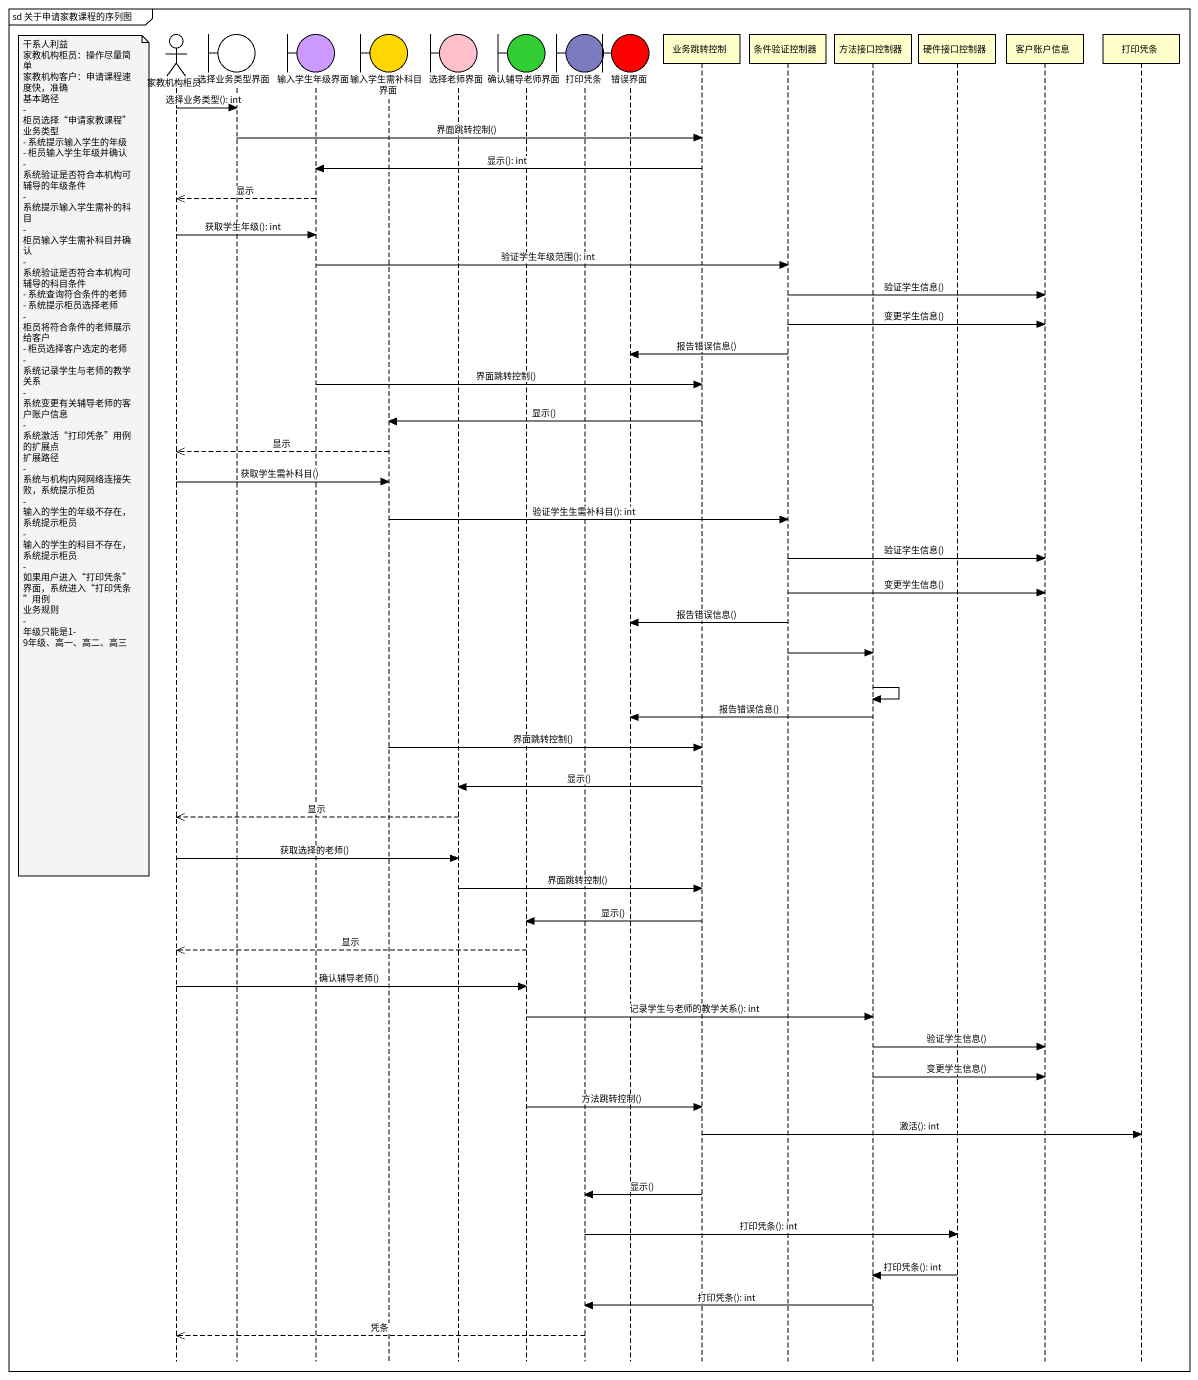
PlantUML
@startuml
mainframe sd 关于申请家教课程的序列图
hide footbox
actor 家教机构柜员
boundary 选择业务类型界面
boundary 输入学生年级界面 #CC99FF
boundary 输入学生需补科目界面 #FFD700
boundary 选择老师界面 #FFC0CB
boundary 确认辅导老师界面 #32CD32
boundary 打印凭条 #7B7BC0
boundary 错误界面 #FF0000
participant 业务跳转控制
participant 条件验证控制器
participant 方法接口控制器
participant 硬件接口控制器
participant 客户账户信息
participant "打印凭条" as 打印凭条_2

家教机构柜员 -> 选择业务类型界面 : 选择业务类型(): int
选择业务类型界面 -> 业务跳转控制 : 界面跳转控制()
业务跳转控制 -> 输入学生年级界面 : 显示(): int
输入学生年级界面 -->> 家教机构柜员 : 显示
家教机构柜员 -> 输入学生年级界面 : 获取学生年级(): int
输入学生年级界面 -> 条件验证控制器 : 验证学生年级范围(): int
条件验证控制器 -> 客户账户信息 : 验证学生信息()
条件验证控制器 -> 客户账户信息 : 变更学生信息()
条件验证控制器 -> 错误界面 : 报告错误信息()
输入学生年级界面 -> 业务跳转控制 : 界面跳转控制()
业务跳转控制 -> 输入学生需补科目界面 : 显示()
输入学生需补科目界面 -->> 家教机构柜员 : 显示
note left of 家教机构柜员
  干系人利益
  家教机构柜员：操作尽量简单
  家教机构客户：申请课程速度快，准确
  基本路径
  - 柜员选择“申请家教课程”业务类型
  - 系统提示输入学生的年级
  - 柜员输入学生年级并确认
  - 系统验证是否符合本机构可辅导的年级条件
  - 系统提示输入学生需补的科目
  - 柜员输入学生需补科目并确认
  - 系统验证是否符合本机构可辅导的科目条件
  - 系统查询符合条件的老师
  - 系统提示柜员选择老师
  - 柜员将符合条件的老师展示给客户
  - 柜员选择客户选定的老师
  - 系统记录学生与老师的教学关系
  - 系统变更有关辅导老师的客户账户信息
  - 系统激活“打印凭条”用例的扩展点
  扩展路径
  - 系统与机构内网网络连接失败，系统提示柜员
  - 输入的学生的年级不存在，系统提示柜员
  - 输入的学生的科目不存在，系统提示柜员
  - 如果用户进入“打印凭条”界面，系统进入“打印凭条”用例
  业务规则
  - 年级只能是1-9年级、高一、高二、高三
end note
家教机构柜员 -> 输入学生需补科目界面 : 获取学生需补科目()
输入学生需补科目界面 -> 条件验证控制器 : 验证学生生需补科目(): int
条件验证控制器 -> 客户账户信息 : 验证学生信息()
条件验证控制器 -> 客户账户信息 : 变更学生信息()
条件验证控制器 -> 错误界面 : 报告错误信息()
条件验证控制器 -> 方法接口控制器
方法接口控制器 -> 方法接口控制器
方法接口控制器 -> 错误界面 : 报告错误信息()
输入学生需补科目界面 -> 业务跳转控制 : 界面跳转控制()
业务跳转控制 -> 选择老师界面 : 显示()
选择老师界面 -->> 家教机构柜员 : 显示
家教机构柜员 -> 选择老师界面 : 获取选择的老师()
选择老师界面 -> 业务跳转控制 : 界面跳转控制()
业务跳转控制 -> 确认辅导老师界面 : 显示()
确认辅导老师界面 -->> 家教机构柜员 : 显示
家教机构柜员 -> 确认辅导老师界面 : 确认辅导老师()
确认辅导老师界面 -> 方法接口控制器 : 记录学生与老师的教学关系(): int
方法接口控制器 -> 客户账户信息 : 验证学生信息()
方法接口控制器 -> 客户账户信息 : 变更学生信息()
确认辅导老师界面 -> 业务跳转控制 : 方法跳转控制()
业务跳转控制 -> 打印凭条_2 : 激活(): int
业务跳转控制 -> 打印凭条 : 显示()
打印凭条 -> 硬件接口控制器 : 打印凭条(): int
硬件接口控制器 -> 方法接口控制器 : 打印凭条(): int
方法接口控制器 -> 打印凭条 : 打印凭条(): int
打印凭条 -->> 家教机构柜员 : 凭条
@enduml
